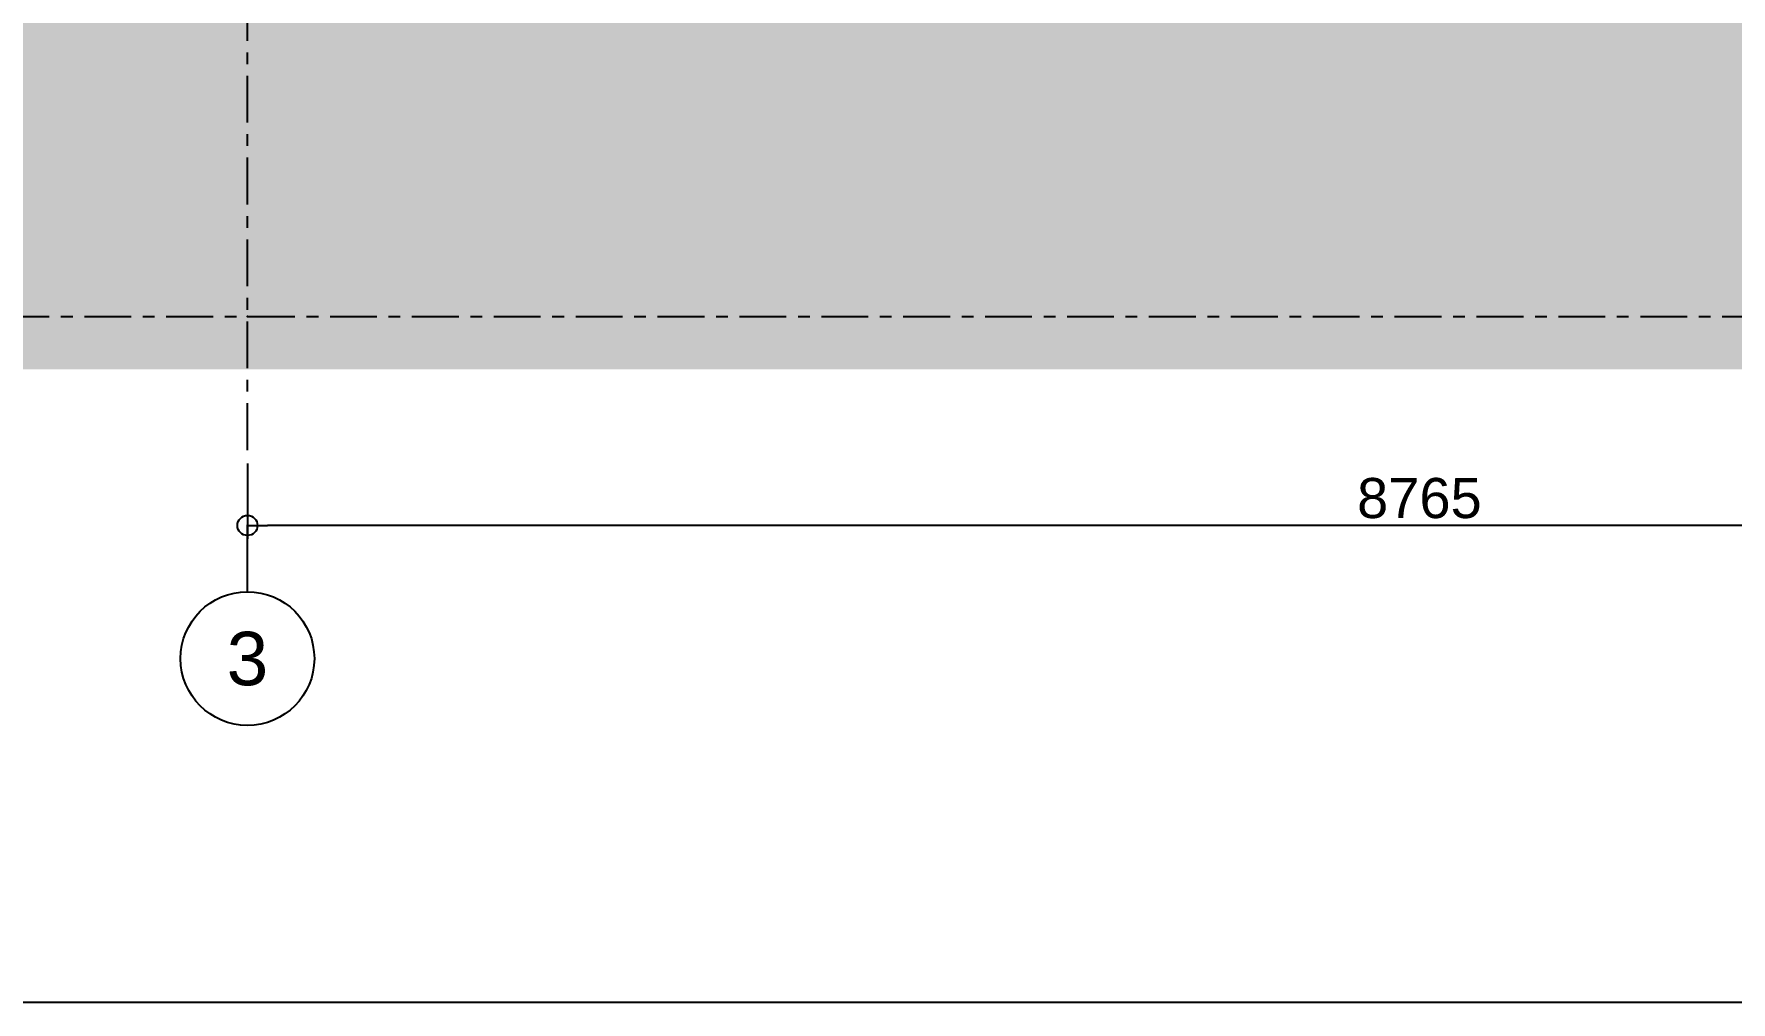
# Model space of a CAD drawing. Header units: millimetres. Extents: x -1379 to 1385823, y -4884429 to 548763.
# Drawn here: x 555430 to 561777, y -2347541 to -2343919 of the extents above; entities that cross this region are included whole.
import ezdxf
from ezdxf.enums import TextEntityAlignment as Align

# ---------------------------------------------------------------- set-up
doc = ezdxf.new("R2010")
doc.units = ezdxf.units.MM
doc.linetypes.add('CENTER', pattern=[50.8, 31.75, -6.35, 6.35, -6.35])
doc.linetypes.add('TA_GL_000.70000', pattern=[1.925, 0.7, -0.175, 0.175, -0.175, 0.7])
for name, color, linetype in [('000 - 0_SYM_DWG_GRID-BUBBLE_MAIN_COLOR_6', 7, 'Continuous'), ('000 - 0_SYM_DWG_GRIDLINE_MAIN_COLOR_251', 7, 'Continuous'), ('000 - 0_SYM_DWG_SLOPE-SYM_TEXT_COLOR_3', 7, 'Continuous'), ('000 - D I M', 7, 'Continuous'), ('000 - GRID', 7, 'CENTER')]:
    doc.layers.add(name, color=color, linetype=linetype)
doc.layers.add('A-DETL-GENF', color=7, linetype='Continuous', lineweight=35)
doc.styles.add('ARIAL', font='arial.ttf')
doc.styles.add('FAMELINE_FOR_CKST', font='arial.ttf')
doc.styles.add('TA', font='', dxfattribs={"height": 4.5})
doc.styles.get('TA').set_extended_font_data('Cordia New')
doc.dimstyles.new('FAMELINE-CKST_C-C', dxfattribs={"dimtxt": 0.3, "dimasz": 0.15, "dimexe": 0.1, "dimexo": 0.1, "dimgap": 0.05, "dimtad": 1, "dimzin": 0, "dimdsep": 46, "dimtxsty": 'FAMELINE_FOR_CKST', "dimblk": 'ORIGIN', "dimblk1": 'ORIGIN', "dimblk2": 'ORIGIN', "dimsah": 1, "dimcen": 0.1, "dimdle": 0.1, "dimclrd": 7, "dimclre": 7, "dimclrt": 7, "dimadec": 0, "dimazin": 0, "dimtfac": 1, "dimtix": 1, "dimtmove": 2, "dimatfit": 3, "dimfxl": 1, "dimtolj": 1, "dimtzin": 0, "dimlwd": -1, "dimlwe": -1, "dimarcsym": 0})

# ---------------------------------------------------------------- blocks, each defined once
blk = doc.blocks.new('C-1-IV01_REV00_20260605-145254_ELEVATION_2_EX')
at = {"layer": 'A-DETL-GENF', "lineweight": 9}
h = blk.add_hatch(dxfattribs=at)
h.set_pattern_fill('FP_37', style=0, pattern_type=2)
h.set_pattern_definition([(45, (994.86, -1), (0, 449.0128), [317.5, -317.5]), (45, (910.67, 83.17), (0, 449.0128), [317.5, -317.5]), (45, (826.5, 167.36), (0, 449.0128), [317.5, -317.5]), (135, (826.5, 223.5), (-449.0128, 3e-14), [317.5, -317.5]), (135, (910.67, 307.7), (-449.0128, 3e-14), [317.5, -317.5]), (135, (994.86, 391.87), (-449.0128, 3e-14), [317.5, -317.5])])
h.paths.add_polyline_path([(-23297.8, 99801.3), (7193.5, 99801.3), (7193.5, 101149), (-23297.8, 101149)])
blk = doc.blocks.new('*U2273')
at = {"layer": '000 - 0_SYM_DWG_GRID-BUBBLE_MAIN_COLOR_6', "color": 7}
blk.add_line((20.6, 0), (15.6, 0), dxfattribs=at)
blk.add_circle((25.6, 0), 5, dxfattribs=at)
at = {"layer": '000 - 0_SYM_DWG_GRIDLINE_MAIN_COLOR_251', "color": 7, "linetype": 'ByBlock', "ltscale": 5}
blk.add_line((10, 0), (-345.74, 0), dxfattribs=at)
at = {"layer": '000 - 0_SYM_DWG_GRIDLINE_MAIN_COLOR_251', "color": 7}
blk.add_point((0, 0), dxfattribs=at)
at = {"color": 7, "style": 'TA', "flags": 1}
blk.add_attdef('LOCATION', (6, -6), '', height=4.5, rotation=270, dxfattribs=at)
at = {"layer": '000 - 0_SYM_DWG_SLOPE-SYM_TEXT_COLOR_3', "color": 7, "style": 'ARIAL'}
blk.add_attdef('GRID-HEAD', text='', height=4, rotation=90, dxfattribs=at).set_placement((25.6, 0), align=Align.MIDDLE_CENTER)
blk = doc.blocks.new('*U1840')
at = {"layer": '000 - 0_SYM_DWG_GRIDLINE_MAIN_COLOR_251', "color": 7, "linetype": 'ByBlock', "ltscale": 5}
blk.add_line((20, 0), (-537.7, 0), dxfattribs=at)
at = {"color": 7, "style": 'TA', "flags": 1}
blk.add_attdef('LOCATION', (6, -6), '', height=4.5, rotation=270, dxfattribs=at)
blk = doc.blocks.new('_Origin')
at = {"color": 7, "linetype": 'ByBlock', "lineweight": -2}
blk.add_line((0, 0), (-1, 0), dxfattribs=at)
blk.add_circle((0, 0), 0.5, dxfattribs=at)
blk = doc.blocks.new('*D3808')
at = {"layer": '000 - D I M', "color": 7, "transparency": 16777216}
for p, q in [((-15570, 99450), (-15570, 99167.7)), ((-6805, 99449), (-6805, 99167.7)), ((-6880, 99217.7), (-15495, 99217.7))]:
    blk.add_line(p, q, dxfattribs=at)
at = {"layer": 'Defpoints', "color": 7, "transparency": 16777216}
for p in [(-15570, 99500), (-6805, 99499), (-15570, 99217.7)]:
    blk.add_point(p, dxfattribs=at)
at = {"layer": '000 - D I M', "color": 7, "transparency": 16777216, "xscale": 75, "yscale": 75, "zscale": 75, "rotation": 180}
blk.add_blockref('_Origin', (-15570, 99217.7), dxfattribs=at)
at = {"layer": '000 - D I M', "color": 7, "transparency": 16777216, "xscale": 75, "yscale": 75, "zscale": 75}
blk.add_blockref('_Origin', (-6805, 99217.7), dxfattribs=at)
at = {"layer": '000 - D I M', "color": 7, "transparency": 16777216, "insert": (-11187.5, 99319.3), "char_height": 150, "attachment_point": 5, "style": 'FAMELINE_FOR_CKST'}
blk.add_mtext('\\A1;8765', dxfattribs=at)
blk = doc.blocks.new('C-1-IV01_REV00_20260614-170635_ELEVAITON_2_DIMS')
at = {"layer": '000 - GRID', "color": 7, "linetype": 'TA_GL_000.70000', "xscale": 50.00000000000004, "yscale": 50.00000000000004, "zscale": 50.00000000000004, "rotation": 270}
blk.add_blockref('*U2273', (-15570, 100000), dxfattribs=at).add_auto_attribs({'GRID-HEAD': '3'})
at = {"layer": '000 - GRID', "color": 7, "linetype": 'TA_GL_000.70000', "xscale": 50, "yscale": 50, "zscale": 50, "rotation": 180}
blk.add_blockref('*U1840', (-22530, 100000), dxfattribs=at)
at = {"layer": '000 - D I M', "color": 7}
dim = blk.add_linear_dim(base=(-15570, 99217.7), p1=(-6805, 99499), p2=(-15570, 99500), dimstyle='FAMELINE-CKST_C-C', override={"dimscale": 500, "dimdec": 0, "dimlfac": 1, "dimclrd": 7, "dimclre": 7, "dimclrt": 7}, dxfattribs=at)
dim.commit()
dim.dimension.update_dxf_attribs({"geometry": '*D3808', "text_midpoint": (-11187.5, 99319.3)})

msp = doc.modelspace()

# ---------------------------------------------------------------- linework, layer by layer
at = {"color": 7}
msp.add_lwpolyline([(543796.4, -2347540.5), (582546.4, -2347540.5), (582546.4, -2327540.5), (543796.4, -2327540.5)], close=True, dxfattribs=at)

# ---------------------------------------------------------------- block references
for name in ['C-1-IV01_REV00_20260614-170635_ELEVAITON_2_DIMS', 'C-1-IV01_REV00_20260605-145254_ELEVATION_2_EX']:
    msp.add_blockref(name, (571798.8, -2444975.4), dxfattribs=at)

doc.saveas('drawing.dxf')
